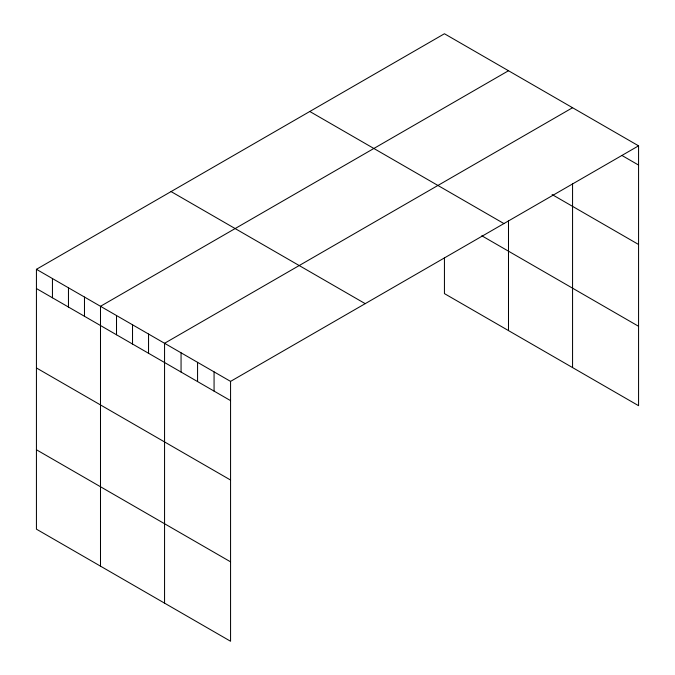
<?xml version="1.0" encoding="UTF-8"?>
<svg xmlns="http://www.w3.org/2000/svg" width="675" height="675" viewBox="0 0 675 675"><rect width="100%" height="100%" fill="white"/><g stroke="black" fill="none" stroke-linecap="round" stroke-linejoin="round"><path stroke-width="1.01" d="M638.567 145.834L230.563 381.392L230.563 641.25L36.433 529.166L36.433 269.308L444.437 33.75L638.567 145.834L638.567 405.692L444.437 293.608L444.437 257.875M508.494 70.74L100.499 306.298L100.499 566.156M572.56 107.722L164.557 343.288L164.557 603.138M622.072 155.545L638.567 165.071M552.099 194.552L638.567 244.477M309.791 111.485L503.93 223.568M481.807 235.778L638.567 326.287M171.07 191.573L365.209 303.657M36.433 269.308L230.563 381.392M36.433 288.546L230.563 400.629M36.433 367.951L230.563 480.035M36.433 449.761L230.563 561.845M572.56 183.541L572.56 367.58M508.494 220.514L508.494 330.598M214.068 371.866L214.068 391.103M197.564 362.34L197.564 381.577M181.06 352.814L181.06 372.052M148.542 334.041L148.542 353.278M132.528 324.793L132.528 344.031M116.513 315.546L116.513 334.783M84.476 297.051L84.476 316.288M68.462 287.803L68.462 307.041M52.447 278.556L52.447 297.793"/></g></svg>
